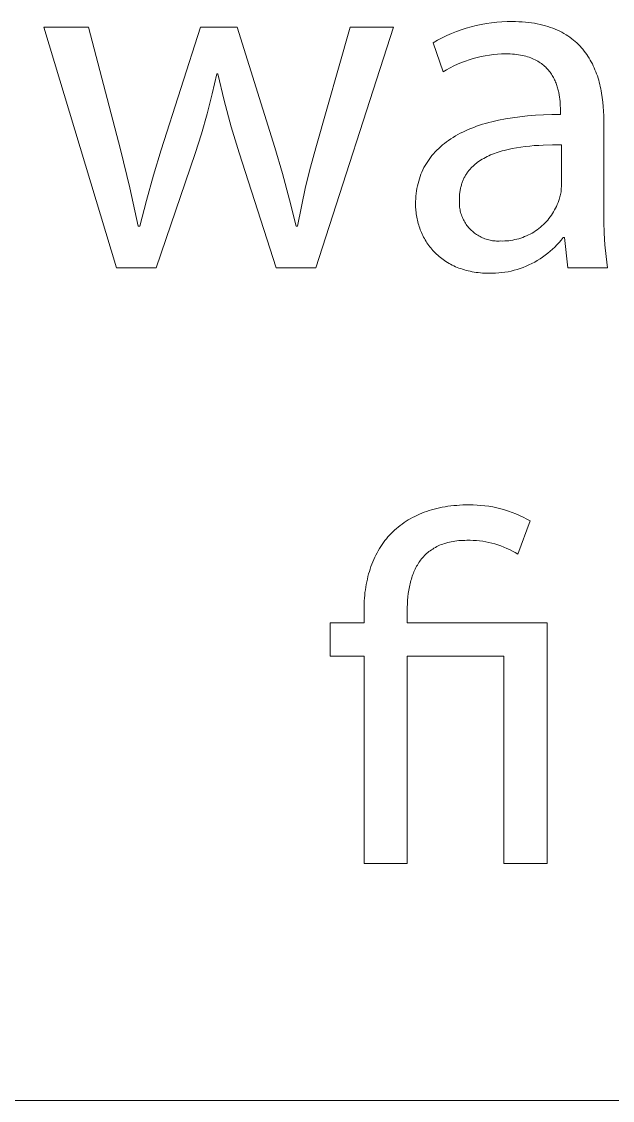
# Model space of a CAD drawing. Header units: millimetres. Extents: x -1576 to 3664, y -445 to 3215.
# Drawn here: x 2245.7 to 2308, y -445.4 to -331.7 of the extents above; entities that cross this region are included whole.
import ezdxf

# ---------------------------------------------------------------- set-up
doc = ezdxf.new("R2010")
doc.units = ezdxf.units.MM
doc.header["$MEASUREMENT"] = 0
doc.layers.add('Domyślny', color=7, linetype='Continuous', true_color=0x000000)

msp = doc.modelspace()

# ---------------------------------------------------------------- linework, layer by layer
at = {"layer": 'Domyślny', "color": 18, "lineweight": 15, "true_color": 0x000000}
for p, q in [((2293.15, -332.2), (2293.68, -332.07)), ((2293.68, -332.07), (2294.21, -331.95)), ((2294.21, -331.95), (2294.75, -331.86)), ((2294.75, -331.86), (2295.29, -331.78)), ((2295.29, -331.78), (2295.84, -331.72)), ((2295.84, -331.72), (2296.38, -331.68)), ((2296.38, -331.68), (2296.93, -331.66)), ((2296.93, -331.66), (2297.47, -331.66)), ((2297.47, -331.66), (2297.83, -331.66)), ((2297.83, -331.66), (2298.18, -331.67)), ((2298.18, -331.67), (2298.53, -331.69)), ((2298.53, -331.69), (2298.86, -331.72)), ((2298.86, -331.72), (2299.19, -331.75)), ((2299.19, -331.75), (2299.5, -331.79)), ((2299.5, -331.79), (2299.81, -331.84)), ((2299.81, -331.84), (2300.11, -331.89)), ((2300.11, -331.89), (2300.41, -331.96)), ((2300.41, -331.96), (2300.69, -332.02)), ((2300.69, -332.02), (2300.97, -332.1)), ((2300.97, -332.1), (2301.24, -332.18)), ((2255.75, -357.62), (2248.09, -332.23)), ((2248.09, -332.23), (2252.8, -332.23)), ((2252.8, -332.23), (2256.16, -345.15)), ((2260.46, -345.18), (2264.61, -332.23)), ((2264.61, -332.23), (2268.48, -332.23)), ((2268.48, -332.23), (2272.43, -344.94)), ((2276.77, -344.97), (2280.4, -332.23)), ((2284.97, -332.23), (2276.77, -357.62)), ((2280.4, -332.23), (2284.97, -332.23)), ((2290.09, -333.38), (2290.58, -333.14)), ((2290.58, -333.14), (2291.08, -332.91)), ((2291.08, -332.91), (2291.59, -332.71)), ((2291.59, -332.71), (2292.1, -332.52)), ((2292.1, -332.52), (2292.62, -332.35)), ((2292.62, -332.35), (2293.15, -332.2)), ((2301.24, -332.18), (2301.51, -332.27)), ((2301.51, -332.27), (2301.76, -332.36)), ((2301.76, -332.36), (2302.01, -332.46)), ((2302.01, -332.46), (2302.25, -332.56)), ((2302.25, -332.56), (2302.49, -332.68)), ((2302.49, -332.68), (2302.71, -332.79)), ((2302.71, -332.79), (2302.93, -332.91)), ((2302.93, -332.91), (2303.15, -333.04)), ((2303.15, -333.04), (2303.35, -333.17)), ((2303.35, -333.17), (2303.55, -333.31)), ((2289.13, -333.91), (2289.61, -333.63)), ((2290.18, -336.96), (2289.13, -333.91)), ((2289.61, -333.63), (2290.09, -333.38)), ((2303.55, -333.31), (2303.75, -333.46)), ((2303.75, -333.46), (2303.93, -333.6)), ((2303.93, -333.6), (2304.11, -333.76)), ((2304.11, -333.76), (2304.29, -333.91)), ((2304.29, -333.91), (2304.46, -334.07)), ((2304.46, -334.07), (2304.62, -334.24)), ((2304.62, -334.24), (2304.77, -334.41)), ((2304.77, -334.41), (2304.92, -334.58)), ((2293.36, -335.55), (2292.94, -335.68)), ((2293.78, -335.44), (2293.36, -335.55)), ((2294.2, -335.34), (2293.78, -335.44)), ((2294.63, -335.26), (2294.2, -335.34)), ((2295.06, -335.19), (2294.63, -335.26)), ((2295.49, -335.13), (2295.06, -335.19)), ((2295.92, -335.09), (2295.49, -335.13)), ((2296.36, -335.07), (2295.92, -335.09)), ((2296.79, -335.06), (2296.36, -335.07)), ((2297.03, -335.06), (2296.79, -335.06)), ((2297.27, -335.07), (2297.03, -335.06)), ((2297.49, -335.08), (2297.27, -335.07)), ((2297.71, -335.1), (2297.49, -335.08)), ((2297.93, -335.13), (2297.71, -335.1)), ((2298.13, -335.15), (2297.93, -335.13)), ((2298.33, -335.19), (2298.13, -335.15)), ((2298.53, -335.23), (2298.33, -335.19)), ((2298.72, -335.27), (2298.53, -335.23)), ((2298.9, -335.32), (2298.72, -335.27)), ((2299.08, -335.37), (2298.9, -335.32)), ((2299.25, -335.42), (2299.08, -335.37)), ((2299.42, -335.48), (2299.25, -335.42)), ((2299.58, -335.54), (2299.42, -335.48)), ((2299.73, -335.61), (2299.58, -335.54)), ((2304.92, -334.58), (2305.07, -334.76)), ((2305.07, -334.76), (2305.2, -334.95)), ((2305.2, -334.95), (2305.34, -335.13)), ((2305.34, -335.13), (2305.46, -335.32)), ((2305.46, -335.32), (2305.59, -335.51)), ((2305.59, -335.51), (2305.7, -335.71)), ((2290.94, -336.53), (2290.56, -336.74)), ((2291.33, -336.33), (2290.94, -336.53)), ((2291.72, -336.15), (2291.33, -336.33)), ((2292.12, -335.98), (2291.72, -336.15)), ((2292.53, -335.82), (2292.12, -335.98)), ((2292.94, -335.68), (2292.53, -335.82)), ((2299.88, -335.68), (2299.73, -335.61)), ((2300.02, -335.76), (2299.88, -335.68)), ((2300.16, -335.84), (2300.02, -335.76)), ((2300.3, -335.92), (2300.16, -335.84)), ((2300.43, -336), (2300.3, -335.92)), ((2300.55, -336.09), (2300.43, -336)), ((2300.67, -336.18), (2300.55, -336.09)), ((2300.78, -336.27), (2300.67, -336.18)), ((2300.89, -336.37), (2300.78, -336.27)), ((2301, -336.47), (2300.89, -336.37)), ((2301.1, -336.57), (2301, -336.47)), ((2301.2, -336.67), (2301.1, -336.57)), ((2301.29, -336.77), (2301.2, -336.67)), ((2305.7, -335.71), (2305.81, -335.91)), ((2305.81, -335.91), (2305.92, -336.11)), ((2305.92, -336.11), (2306.02, -336.32)), ((2306.02, -336.32), (2306.11, -336.53)), ((2306.11, -336.53), (2306.2, -336.74)), ((2266.32, -337.17), (2265.84, -339.29)), ((2266.42, -337.17), (2266.32, -337.17)), ((2267.09, -339.98), (2266.42, -337.17)), ((2290.56, -336.74), (2290.18, -336.96)), ((2301.38, -336.88), (2301.29, -336.77)), ((2301.46, -336.99), (2301.38, -336.88)), ((2301.54, -337.1), (2301.46, -336.99)), ((2301.62, -337.21), (2301.54, -337.1)), ((2301.69, -337.33), (2301.62, -337.21)), ((2301.76, -337.44), (2301.69, -337.33)), ((2301.82, -337.56), (2301.76, -337.44)), ((2301.88, -337.68), (2301.82, -337.56)), ((2301.94, -337.8), (2301.88, -337.68)), ((2302, -337.92), (2301.94, -337.8)), ((2306.2, -336.74), (2306.29, -336.95)), ((2306.29, -336.95), (2306.37, -337.17)), ((2306.37, -337.17), (2306.45, -337.39)), ((2306.45, -337.39), (2306.52, -337.61)), ((2306.52, -337.61), (2306.59, -337.83)), ((2306.59, -337.83), (2306.65, -338.05)), ((2302.05, -338.04), (2302, -337.92)), ((2302.1, -338.16), (2302.05, -338.04)), ((2302.14, -338.28), (2302.1, -338.16)), ((2302.18, -338.4), (2302.14, -338.28)), ((2302.22, -338.52), (2302.18, -338.4)), ((2302.26, -338.65), (2302.22, -338.52)), ((2302.29, -338.77), (2302.26, -338.65)), ((2302.33, -338.89), (2302.29, -338.77)), ((2302.36, -339.01), (2302.33, -338.89)), ((2306.65, -338.05), (2306.71, -338.28)), ((2306.71, -338.28), (2306.76, -338.51)), ((2306.76, -338.51), (2306.81, -338.74)), ((2306.81, -338.74), (2306.86, -338.97)), ((2306.86, -338.97), (2306.9, -339.2)), ((2265.84, -339.29), (2265.3, -341.4)), ((2267.85, -342.76), (2267.09, -339.98)), ((2302.38, -339.14), (2302.36, -339.01)), ((2302.43, -339.38), (2302.38, -339.14)), ((2302.47, -339.62), (2302.43, -339.38)), ((2302.49, -339.85), (2302.47, -339.62)), ((2302.52, -340.09), (2302.49, -339.85)), ((2302.53, -340.31), (2302.52, -340.09)), ((2306.9, -339.2), (2306.97, -339.67)), ((2306.97, -339.67), (2307.03, -340.15)), ((2302.54, -340.53), (2302.53, -340.31)), ((2302.55, -340.74), (2302.54, -340.53)), ((2302.55, -340.94), (2302.55, -340.74)), ((2302.55, -341.46), (2302.55, -340.94)), ((2307.03, -340.15), (2307.07, -340.62)), ((2307.07, -340.62), (2307.1, -341.1)), ((2307.1, -341.1), (2307.12, -341.58)), ((2265.3, -341.4), (2264.7, -343.49)), ((2294.34, -342.49), (2294.67, -342.4)), ((2294.67, -342.4), (2295, -342.3)), ((2295, -342.3), (2295.33, -342.22)), ((2295.33, -342.22), (2296.03, -342.05)), ((2296.03, -342.05), (2296.75, -341.91)), ((2296.75, -341.91), (2297.5, -341.79)), ((2297.5, -341.79), (2298.28, -341.69)), ((2298.28, -341.69), (2299.08, -341.6)), ((2299.08, -341.6), (2299.91, -341.54)), ((2299.91, -341.54), (2300.76, -341.49)), ((2300.76, -341.49), (2301.65, -341.47)), ((2301.65, -341.47), (2302.55, -341.46)), ((2307.12, -341.58), (2307.12, -342.06)), ((2307.12, -342.06), (2307.12, -351.55)), ((2264.7, -343.49), (2264.03, -345.56)), ((2268.69, -345.51), (2267.85, -342.76)), ((2291.74, -343.57), (2292, -343.44)), ((2292, -343.44), (2292.27, -343.3)), ((2292.27, -343.3), (2292.55, -343.17)), ((2292.55, -343.17), (2292.83, -343.05)), ((2292.83, -343.05), (2293.12, -342.93)), ((2293.12, -342.93), (2293.41, -342.81)), ((2293.41, -342.81), (2293.72, -342.7)), ((2293.72, -342.7), (2294.03, -342.59)), ((2294.03, -342.59), (2294.34, -342.49)), ((2289.91, -344.85), (2290.12, -344.67)), ((2290.12, -344.67), (2290.33, -344.5)), ((2290.33, -344.5), (2290.54, -344.34)), ((2290.54, -344.34), (2290.77, -344.18)), ((2290.77, -344.18), (2291, -344.02)), ((2291, -344.02), (2291.24, -343.87)), ((2291.24, -343.87), (2291.49, -343.72)), ((2291.49, -343.72), (2291.74, -343.57)), ((2301.71, -344.67), (2300.75, -344.69)), ((2302.66, -344.67), (2301.71, -344.67)), ((2302.66, -349.07), (2302.66, -344.67)), ((2256.16, -345.15), (2257.17, -349.17)), ((2259.64, -347.84), (2260.46, -345.18)), ((2264.03, -345.56), (2259.93, -357.62)), ((2272.58, -357.62), (2268.69, -345.51)), ((2272.43, -344.94), (2273.25, -347.68)), ((2276.2, -347.01), (2276.77, -344.97)), ((2288.85, -345.99), (2289.01, -345.79)), ((2289.01, -345.79), (2289.18, -345.59)), ((2289.18, -345.59), (2289.35, -345.4)), ((2289.35, -345.4), (2289.53, -345.21)), ((2289.53, -345.21), (2289.72, -345.03)), ((2289.72, -345.03), (2289.91, -344.85)), ((2295.01, -345.8), (2294.83, -345.89)), ((2295.2, -345.72), (2295.01, -345.8)), ((2295.39, -345.64), (2295.2, -345.72)), ((2295.59, -345.57), (2295.39, -345.64)), ((2295.78, -345.49), (2295.59, -345.57)), ((2295.99, -345.43), (2295.78, -345.49)), ((2296.19, -345.36), (2295.99, -345.43)), ((2296.4, -345.3), (2296.19, -345.36)), ((2296.61, -345.24), (2296.4, -345.3)), ((2297.04, -345.13), (2296.61, -345.24)), ((2297.48, -345.04), (2297.04, -345.13)), ((2297.93, -344.96), (2297.48, -345.04)), ((2298.39, -344.89), (2297.93, -344.96)), ((2298.85, -344.83), (2298.39, -344.89)), ((2299.32, -344.78), (2298.85, -344.83)), ((2299.79, -344.74), (2299.32, -344.78)), ((2300.27, -344.71), (2299.79, -344.74)), ((2300.75, -344.69), (2300.27, -344.71)), ((2288.17, -347.06), (2288.29, -346.84)), ((2288.29, -346.84), (2288.42, -346.62)), ((2288.42, -346.62), (2288.56, -346.4)), ((2288.56, -346.4), (2288.7, -346.19)), ((2288.7, -346.19), (2288.85, -345.99)), ((2293.32, -346.92), (2293.25, -346.98)), ((2293.39, -346.85), (2293.32, -346.92)), ((2293.46, -346.79), (2293.39, -346.85)), ((2293.53, -346.73), (2293.46, -346.79)), ((2293.6, -346.67), (2293.53, -346.73)), ((2293.67, -346.61), (2293.6, -346.67)), ((2293.82, -346.49), (2293.67, -346.61)), ((2293.98, -346.38), (2293.82, -346.49)), ((2294.14, -346.28), (2293.98, -346.38)), ((2294.31, -346.17), (2294.14, -346.28)), ((2294.48, -346.08), (2294.31, -346.17)), ((2294.65, -345.98), (2294.48, -346.08)), ((2294.83, -345.89), (2294.65, -345.98)), ((2258.9, -350.52), (2259.64, -347.84)), ((2273.25, -347.68), (2274, -350.44)), ((2275.69, -349.07), (2276.2, -347.01)), ((2287.68, -348.24), (2287.76, -347.99)), ((2287.76, -347.99), (2287.85, -347.75)), ((2287.85, -347.75), (2287.95, -347.52)), ((2287.95, -347.52), (2288.06, -347.29)), ((2288.06, -347.29), (2288.17, -347.06)), ((2292.47, -348.02), (2292.42, -348.1)), ((2292.51, -347.93), (2292.47, -348.02)), ((2292.56, -347.85), (2292.51, -347.93)), ((2292.61, -347.77), (2292.56, -347.85)), ((2292.66, -347.7), (2292.61, -347.77)), ((2292.71, -347.62), (2292.66, -347.7)), ((2292.77, -347.54), (2292.71, -347.62)), ((2292.82, -347.47), (2292.77, -347.54)), ((2292.88, -347.4), (2292.82, -347.47)), ((2292.94, -347.32), (2292.88, -347.4)), ((2293, -347.25), (2292.94, -347.32)), ((2293.06, -347.18), (2293, -347.25)), ((2293.12, -347.12), (2293.06, -347.18)), ((2293.19, -347.05), (2293.12, -347.12)), ((2293.25, -346.98), (2293.19, -347.05)), ((2257.17, -349.17), (2258.05, -353.22)), ((2275.24, -351.14), (2275.69, -349.07)), ((2287.43, -349.25), (2287.48, -348.99)), ((2287.48, -348.99), (2287.54, -348.74)), ((2287.54, -348.74), (2287.61, -348.48)), ((2287.61, -348.48), (2287.68, -348.24)), ((2292.03, -349.2), (2292.01, -349.3)), ((2292.05, -349.1), (2292.03, -349.2)), ((2292.08, -349), (2292.05, -349.1)), ((2292.11, -348.9), (2292.08, -349)), ((2292.13, -348.81), (2292.11, -348.9)), ((2292.16, -348.72), (2292.13, -348.81)), ((2292.2, -348.62), (2292.16, -348.72)), ((2292.23, -348.53), (2292.2, -348.62)), ((2292.27, -348.44), (2292.23, -348.53)), ((2292.3, -348.36), (2292.27, -348.44)), ((2292.34, -348.27), (2292.3, -348.36)), ((2292.38, -348.18), (2292.34, -348.27)), ((2292.42, -348.1), (2292.38, -348.18)), ((2302.64, -349.34), (2302.65, -349.21)), ((2302.65, -349.21), (2302.66, -349.07)), ((2287.29, -350.62), (2287.3, -350.34)), ((2287.3, -350.34), (2287.32, -350.06)), ((2287.32, -350.06), (2287.35, -349.79)), ((2287.35, -349.79), (2287.38, -349.52)), ((2287.38, -349.52), (2287.43, -349.25)), ((2291.92, -350.04), (2291.91, -350.15)), ((2291.91, -350.15), (2291.91, -350.26)), ((2291.91, -350.26), (2291.91, -350.38)), ((2291.93, -349.93), (2291.92, -350.04)), ((2291.95, -349.71), (2291.93, -349.82)), ((2291.93, -349.82), (2291.93, -349.93)), ((2291.96, -349.61), (2291.95, -349.71)), ((2291.97, -349.5), (2291.96, -349.61)), ((2291.99, -349.4), (2291.97, -349.5)), ((2292.01, -349.3), (2291.99, -349.4)), ((2302.42, -350.41), (2302.47, -350.28)), ((2302.47, -350.28), (2302.5, -350.15)), ((2302.5, -350.15), (2302.54, -350.02)), ((2302.54, -350.02), (2302.57, -349.88)), ((2302.57, -349.88), (2302.59, -349.75)), ((2302.59, -349.75), (2302.62, -349.61)), ((2302.62, -349.61), (2302.63, -349.48)), ((2302.63, -349.48), (2302.64, -349.34)), ((2258.22, -353.22), (2258.9, -350.52)), ((2274, -350.44), (2274.68, -353.22)), ((2274.85, -353.22), (2275.24, -351.14)), ((2287.28, -350.9), (2287.29, -350.62)), ((2287.29, -351.07), (2287.28, -350.9)), ((2287.29, -351.25), (2287.29, -351.07)), ((2287.3, -351.42), (2287.29, -351.25)), ((2287.32, -351.59), (2287.3, -351.42)), ((2291.91, -350.38), (2291.9, -350.52)), ((2291.9, -350.52), (2291.9, -350.66)), ((2291.9, -350.66), (2291.9, -350.8)), ((2291.9, -350.8), (2291.9, -350.94)), ((2291.9, -350.94), (2291.91, -351.08)), ((2291.91, -351.08), (2291.93, -351.22)), ((2291.93, -351.22), (2291.95, -351.36)), ((2291.95, -351.36), (2291.97, -351.5)), ((2291.97, -351.5), (2292, -351.64)), ((2301.94, -351.52), (2302.04, -351.33)), ((2302.04, -351.33), (2302.14, -351.14)), ((2302.14, -351.14), (2302.22, -350.94)), ((2302.22, -350.94), (2302.3, -350.74)), ((2302.3, -350.74), (2302.38, -350.54)), ((2302.38, -350.54), (2302.42, -350.41)), ((2287.33, -351.76), (2287.32, -351.59)), ((2287.35, -351.93), (2287.33, -351.76)), ((2287.38, -352.1), (2287.35, -351.93)), ((2287.41, -352.27), (2287.38, -352.1)), ((2287.44, -352.44), (2287.41, -352.27)), ((2287.48, -352.61), (2287.44, -352.44)), ((2287.52, -352.78), (2287.48, -352.61)), ((2292, -351.64), (2292.03, -351.77)), ((2292.03, -351.77), (2292.07, -351.91)), ((2292.07, -351.91), (2292.12, -352.04)), ((2292.12, -352.04), (2292.16, -352.17)), ((2292.16, -352.17), (2292.22, -352.3)), ((2292.22, -352.3), (2292.27, -352.43)), ((2292.27, -352.43), (2292.34, -352.56)), ((2292.34, -352.56), (2292.4, -352.68)), ((2301.07, -352.75), (2301.21, -352.59)), ((2301.21, -352.59), (2301.35, -352.42)), ((2301.35, -352.42), (2301.48, -352.25)), ((2301.48, -352.25), (2301.6, -352.07)), ((2301.6, -352.07), (2301.72, -351.89)), ((2301.72, -351.89), (2301.84, -351.71)), ((2301.84, -351.71), (2301.94, -351.52)), ((2307.12, -351.55), (2307.13, -352.77)), ((2258.05, -353.22), (2258.22, -353.22)), ((2274.68, -353.22), (2274.85, -353.22)), ((2287.56, -352.94), (2287.52, -352.78)), ((2287.61, -353.11), (2287.56, -352.94)), ((2287.66, -353.27), (2287.61, -353.11)), ((2287.72, -353.43), (2287.66, -353.27)), ((2287.78, -353.6), (2287.72, -353.43)), ((2287.84, -353.75), (2287.78, -353.6)), ((2287.91, -353.91), (2287.84, -353.75)), ((2292.4, -352.68), (2292.47, -352.8)), ((2292.47, -352.8), (2292.54, -352.92)), ((2292.54, -352.92), (2292.62, -353.04)), ((2292.62, -353.04), (2292.7, -353.15)), ((2292.7, -353.15), (2292.79, -353.27)), ((2292.79, -353.27), (2292.88, -353.37)), ((2292.88, -353.37), (2292.97, -353.48)), ((2292.97, -353.48), (2293.07, -353.58)), ((2293.07, -353.58), (2293.17, -353.68)), ((2293.17, -353.68), (2293.27, -353.77)), ((2293.27, -353.77), (2293.38, -353.87)), ((2299.74, -353.85), (2299.92, -353.73)), ((2299.92, -353.73), (2300.1, -353.61)), ((2300.1, -353.61), (2300.27, -353.48)), ((2300.27, -353.48), (2300.44, -353.34)), ((2300.44, -353.34), (2300.61, -353.2)), ((2300.61, -353.2), (2300.76, -353.06)), ((2300.76, -353.06), (2300.92, -352.9)), ((2300.92, -352.9), (2301.07, -352.75)), ((2307.13, -352.77), (2307.17, -353.98)), ((2287.98, -354.07), (2287.91, -353.91)), ((2288.05, -354.23), (2287.98, -354.07)), ((2288.13, -354.38), (2288.05, -354.23)), ((2288.21, -354.53), (2288.13, -354.38)), ((2288.3, -354.68), (2288.21, -354.53)), ((2288.39, -354.83), (2288.3, -354.68)), ((2288.48, -354.97), (2288.39, -354.83)), ((2293.38, -353.87), (2293.49, -353.95)), ((2293.49, -353.95), (2293.6, -354.04)), ((2293.6, -354.04), (2293.72, -354.12)), ((2293.72, -354.12), (2293.84, -354.19)), ((2293.84, -354.19), (2293.96, -354.26)), ((2293.96, -354.26), (2294.08, -354.33)), ((2294.08, -354.33), (2294.21, -354.4)), ((2294.21, -354.4), (2294.33, -354.45)), ((2294.33, -354.45), (2294.46, -354.51)), ((2294.46, -354.51), (2294.6, -354.56)), ((2294.6, -354.56), (2294.73, -354.6)), ((2294.73, -354.6), (2294.86, -354.65)), ((2294.86, -354.65), (2295, -354.68)), ((2295, -354.68), (2295.14, -354.71)), ((2295.14, -354.71), (2295.27, -354.74)), ((2295.27, -354.74), (2295.41, -354.76)), ((2295.41, -354.76), (2295.55, -354.78)), ((2295.55, -354.78), (2295.69, -354.79)), ((2295.69, -354.79), (2295.83, -354.8)), ((2295.83, -354.8), (2295.97, -354.8)), ((2295.97, -354.8), (2296.11, -354.8)), ((2296.11, -354.8), (2296.25, -354.79)), ((2296.25, -354.79), (2296.47, -354.8)), ((2296.47, -354.8), (2296.68, -354.79)), ((2296.68, -354.79), (2296.9, -354.78)), ((2296.9, -354.78), (2297.11, -354.76)), ((2297.11, -354.76), (2297.33, -354.73)), ((2297.33, -354.73), (2297.54, -354.69)), ((2297.54, -354.69), (2297.75, -354.65)), ((2297.75, -354.65), (2297.96, -354.6)), ((2297.96, -354.6), (2298.17, -354.55)), ((2298.17, -354.55), (2298.38, -354.48)), ((2298.38, -354.48), (2298.58, -354.41)), ((2298.58, -354.41), (2298.78, -354.33)), ((2298.78, -354.33), (2298.98, -354.25)), ((2298.98, -354.25), (2299.18, -354.16)), ((2299.18, -354.16), (2299.37, -354.06)), ((2299.37, -354.06), (2299.56, -353.96)), ((2299.56, -353.96), (2299.74, -353.85)), ((2302.63, -354.69), (2302.41, -354.94)), ((2302.83, -354.43), (2302.63, -354.69)), ((2302.97, -354.43), (2302.83, -354.43)), ((2303.34, -357.62), (2302.97, -354.43)), ((2307.17, -353.98), (2307.25, -355.2)), ((2288.58, -355.12), (2288.48, -354.97)), ((2288.68, -355.26), (2288.58, -355.12)), ((2288.79, -355.4), (2288.68, -355.26)), ((2288.89, -355.53), (2288.79, -355.4)), ((2289.01, -355.67), (2288.89, -355.53)), ((2289.12, -355.8), (2289.01, -355.67)), ((2289.24, -355.93), (2289.12, -355.8)), ((2289.37, -356.06), (2289.24, -355.93)), ((2289.49, -356.18), (2289.37, -356.06)), ((2301.47, -355.88), (2301.21, -356.09)), ((2301.72, -355.66), (2301.47, -355.88)), ((2301.96, -355.43), (2301.72, -355.66)), ((2302.19, -355.19), (2301.96, -355.43)), ((2302.41, -354.94), (2302.19, -355.19)), ((2307.25, -355.2), (2307.37, -356.41)), ((2289.63, -356.3), (2289.49, -356.18)), ((2289.76, -356.42), (2289.63, -356.3)), ((2289.9, -356.53), (2289.76, -356.42)), ((2290.04, -356.65), (2289.9, -356.53)), ((2290.19, -356.75), (2290.04, -356.65)), ((2290.34, -356.86), (2290.19, -356.75)), ((2290.49, -356.96), (2290.34, -356.86)), ((2290.65, -357.06), (2290.49, -356.96)), ((2290.81, -357.15), (2290.65, -357.06)), ((2290.98, -357.25), (2290.81, -357.15)), ((2299.54, -357.17), (2299.24, -357.32)), ((2299.84, -357.02), (2299.54, -357.17)), ((2300.12, -356.85), (2299.84, -357.02)), ((2300.41, -356.67), (2300.12, -356.85)), ((2300.68, -356.49), (2300.41, -356.67)), ((2300.95, -356.3), (2300.68, -356.49)), ((2301.21, -356.09), (2300.95, -356.3)), ((2307.37, -356.41), (2307.53, -357.62)), ((2259.93, -357.62), (2255.75, -357.62)), ((2276.77, -357.62), (2272.58, -357.62)), ((2291.14, -357.33), (2290.98, -357.25)), ((2291.32, -357.42), (2291.14, -357.33)), ((2291.49, -357.5), (2291.32, -357.42)), ((2291.67, -357.57), (2291.49, -357.5)), ((2291.86, -357.65), (2291.67, -357.57)), ((2292.04, -357.71), (2291.86, -357.65)), ((2292.23, -357.78), (2292.04, -357.71)), ((2292.43, -357.84), (2292.23, -357.78)), ((2292.63, -357.89), (2292.43, -357.84)), ((2292.83, -357.94), (2292.63, -357.89)), ((2293.03, -357.99), (2292.83, -357.94)), ((2293.24, -358.03), (2293.03, -357.99)), ((2293.46, -358.07), (2293.24, -358.03)), ((2293.67, -358.1), (2293.46, -358.07)), ((2293.89, -358.13), (2293.67, -358.1)), ((2294.12, -358.15), (2293.89, -358.13)), ((2294.34, -358.17), (2294.12, -358.15)), ((2294.58, -358.19), (2294.34, -358.17)), ((2294.81, -358.19), (2294.58, -358.19)), ((2295.05, -358.2), (2294.81, -358.19)), ((2295.38, -358.2), (2295.05, -358.2)), ((2295.71, -358.19), (2295.38, -358.2)), ((2296.05, -358.16), (2295.71, -358.19)), ((2296.38, -358.13), (2296.05, -358.16)), ((2296.71, -358.08), (2296.38, -358.13)), ((2297.03, -358.03), (2296.71, -358.08)), ((2297.36, -357.96), (2297.03, -358.03)), ((2297.68, -357.88), (2297.36, -357.96)), ((2298, -357.79), (2297.68, -357.88)), ((2298.32, -357.69), (2298, -357.79)), ((2298.63, -357.57), (2298.32, -357.69)), ((2298.94, -357.45), (2298.63, -357.57)), ((2299.24, -357.32), (2298.94, -357.45)), ((2307.53, -357.62), (2303.34, -357.62)), ((2288.18, -383.4), (2288.44, -383.31)), ((2288.44, -383.31), (2288.71, -383.22)), ((2288.71, -383.22), (2288.98, -383.14)), ((2288.98, -383.14), (2289.25, -383.07)), ((2289.25, -383.07), (2289.53, -383)), ((2289.53, -383), (2289.81, -382.93)), ((2289.81, -382.93), (2290.1, -382.87)), ((2290.1, -382.87), (2290.39, -382.82)), ((2290.39, -382.82), (2290.69, -382.77)), ((2290.69, -382.77), (2291, -382.73)), ((2291, -382.73), (2291.3, -382.7)), ((2291.3, -382.7), (2291.62, -382.67)), ((2291.62, -382.67), (2291.93, -382.65)), ((2291.93, -382.65), (2292.26, -382.63)), ((2292.26, -382.63), (2292.58, -382.62)), ((2292.58, -382.62), (2292.91, -382.62)), ((2292.91, -382.62), (2293.34, -382.62)), ((2293.34, -382.62), (2293.76, -382.64)), ((2293.76, -382.64), (2294.18, -382.67)), ((2294.18, -382.67), (2294.6, -382.71)), ((2294.6, -382.71), (2295.02, -382.77)), ((2295.02, -382.77), (2295.43, -382.84)), ((2295.43, -382.84), (2295.85, -382.93)), ((2295.85, -382.93), (2296.26, -383.03)), ((2296.26, -383.03), (2296.66, -383.14)), ((2296.66, -383.14), (2297.07, -383.27)), ((2297.07, -383.27), (2297.46, -383.41)), ((2285.86, -384.64), (2286.07, -384.49)), ((2286.07, -384.49), (2286.28, -384.35)), ((2286.28, -384.35), (2286.5, -384.21)), ((2286.5, -384.21), (2286.73, -384.08)), ((2286.73, -384.08), (2286.96, -383.95)), ((2286.96, -383.95), (2287.19, -383.83)), ((2287.19, -383.83), (2287.43, -383.72)), ((2287.43, -383.72), (2287.68, -383.61)), ((2287.68, -383.61), (2287.93, -383.5)), ((2287.93, -383.5), (2288.18, -383.4)), ((2297.46, -383.41), (2297.86, -383.57)), ((2297.86, -383.57), (2298.24, -383.73)), ((2299.37, -384.31), (2298.06, -387.82)), ((2298.24, -383.73), (2298.63, -383.91)), ((2298.63, -383.91), (2299, -384.11)), ((2299, -384.11), (2299.37, -384.31)), ((2284.54, -385.82), (2284.71, -385.63)), ((2284.71, -385.63), (2284.89, -385.45)), ((2284.89, -385.45), (2285.07, -385.28)), ((2285.07, -385.28), (2285.26, -385.11)), ((2285.26, -385.11), (2285.46, -384.95)), ((2285.46, -384.95), (2285.66, -384.79)), ((2285.66, -384.79), (2285.86, -384.64)), ((2283.75, -386.8), (2283.9, -386.6)), ((2283.9, -386.6), (2284.05, -386.39)), ((2284.05, -386.39), (2284.21, -386.2)), ((2284.21, -386.2), (2284.37, -386)), ((2284.37, -386), (2284.54, -385.82)), ((2290.15, -386.75), (2289.98, -386.81)), ((2290.32, -386.7), (2290.15, -386.75)), ((2290.49, -386.64), (2290.32, -386.7)), ((2290.67, -386.59), (2290.49, -386.64)), ((2290.85, -386.55), (2290.67, -386.59)), ((2291.04, -386.51), (2290.85, -386.55)), ((2291.23, -386.47), (2291.04, -386.51)), ((2291.42, -386.44), (2291.23, -386.47)), ((2291.63, -386.42), (2291.42, -386.44)), ((2291.83, -386.39), (2291.63, -386.42)), ((2292.04, -386.38), (2291.83, -386.39)), ((2292.26, -386.36), (2292.04, -386.38)), ((2292.48, -386.36), (2292.26, -386.36)), ((2292.7, -386.35), (2292.48, -386.36)), ((2293.04, -386.35), (2292.7, -386.35)), ((2293.37, -386.36), (2293.04, -386.35)), ((2293.7, -386.38), (2293.37, -386.36)), ((2294.03, -386.42), (2293.7, -386.38)), ((2294.36, -386.46), (2294.03, -386.42)), ((2294.68, -386.51), (2294.36, -386.46)), ((2295.01, -386.58), (2294.68, -386.51)), ((2295.33, -386.66), (2295.01, -386.58)), ((2295.65, -386.74), (2295.33, -386.66)), ((2295.97, -386.84), (2295.65, -386.74)), ((2282.98, -388.14), (2283.1, -387.91)), ((2283.1, -387.91), (2283.22, -387.68)), ((2283.22, -387.68), (2283.34, -387.45)), ((2283.34, -387.45), (2283.47, -387.23)), ((2283.47, -387.23), (2283.61, -387.01)), ((2283.61, -387.01), (2283.75, -386.8)), ((2288.34, -387.85), (2288.23, -387.96)), ((2288.45, -387.75), (2288.34, -387.85)), ((2288.57, -387.64), (2288.45, -387.75)), ((2288.69, -387.55), (2288.57, -387.64)), ((2288.82, -387.45), (2288.69, -387.55)), ((2288.95, -387.36), (2288.82, -387.45)), ((2289.09, -387.27), (2288.95, -387.36)), ((2289.22, -387.18), (2289.09, -387.27)), ((2289.37, -387.1), (2289.22, -387.18)), ((2289.52, -387.02), (2289.37, -387.1)), ((2289.67, -386.95), (2289.52, -387.02)), ((2289.82, -386.88), (2289.67, -386.95)), ((2289.98, -386.81), (2289.82, -386.88)), ((2296.28, -386.95), (2295.97, -386.84)), ((2296.59, -387.07), (2296.28, -386.95)), ((2296.89, -387.2), (2296.59, -387.07)), ((2297.19, -387.34), (2296.89, -387.2)), ((2297.49, -387.49), (2297.19, -387.34)), ((2297.78, -387.65), (2297.49, -387.49)), ((2298.06, -387.82), (2297.78, -387.65)), ((2282.58, -389.12), (2282.67, -388.87)), ((2282.67, -388.87), (2282.77, -388.62)), ((2282.77, -388.62), (2282.87, -388.38)), ((2282.87, -388.38), (2282.98, -388.14)), ((2287.47, -388.96), (2287.39, -389.09)), ((2287.56, -388.82), (2287.47, -388.96)), ((2287.64, -388.69), (2287.56, -388.82)), ((2287.73, -388.56), (2287.64, -388.69)), ((2287.82, -388.44), (2287.73, -388.56)), ((2287.92, -388.31), (2287.82, -388.44)), ((2288.02, -388.19), (2287.92, -388.31)), ((2288.12, -388.08), (2288.02, -388.19)), ((2288.23, -387.96), (2288.12, -388.08)), ((2282.2, -390.44), (2282.26, -390.17)), ((2282.26, -390.17), (2282.33, -389.9)), ((2282.33, -389.9), (2282.41, -389.64)), ((2282.41, -389.64), (2282.49, -389.38)), ((2282.49, -389.38), (2282.58, -389.12)), ((2286.94, -390.13), (2286.89, -390.28)), ((2286.99, -389.97), (2286.94, -390.13)), ((2287.05, -389.82), (2286.99, -389.97)), ((2287.11, -389.67), (2287.05, -389.82)), ((2287.18, -389.52), (2287.11, -389.67)), ((2287.25, -389.38), (2287.18, -389.52)), ((2287.32, -389.23), (2287.25, -389.38)), ((2287.39, -389.09), (2287.32, -389.23)), ((2281.99, -391.57), (2282.03, -391.28)), ((2282.03, -391.28), (2282.08, -391)), ((2282.08, -391), (2282.14, -390.72)), ((2282.14, -390.72), (2282.2, -390.44)), ((2286.63, -391.27), (2286.57, -391.61)), ((2286.67, -391.1), (2286.63, -391.27)), ((2286.7, -390.93), (2286.67, -391.1)), ((2286.75, -390.77), (2286.7, -390.93)), ((2286.79, -390.6), (2286.75, -390.77)), ((2286.84, -390.44), (2286.79, -390.6)), ((2286.89, -390.28), (2286.84, -390.44)), ((2281.88, -392.75), (2281.9, -392.45)), ((2281.9, -392.45), (2281.92, -392.15)), ((2281.92, -392.15), (2281.95, -391.86)), ((2281.95, -391.86), (2281.99, -391.57)), ((2286.48, -392.32), (2286.44, -392.69)), ((2286.52, -391.97), (2286.48, -392.32)), ((2286.57, -391.61), (2286.52, -391.97)), ((2281.85, -393.37), (2281.86, -393.06)), ((2281.85, -393.68), (2281.85, -393.37)), ((2281.86, -393.06), (2281.88, -392.75)), ((2286.42, -393.05), (2286.41, -393.43)), ((2286.41, -393.43), (2286.41, -393.81)), ((2286.44, -392.69), (2286.42, -393.05)), ((2281.85, -395.04), (2281.85, -393.68)), ((2286.41, -393.81), (2286.41, -395.04)), ((2278.29, -398.57), (2278.29, -395.04)), ((2278.29, -395.04), (2281.85, -395.04)), ((2286.41, -395.04), (2301.15, -395.04)), ((2301.15, -395.04), (2301.15, -420.43)), ((2281.85, -398.57), (2278.29, -398.57)), ((2281.85, -420.43), (2281.85, -398.57)), ((2296.6, -398.57), (2286.41, -398.57)), ((2286.41, -398.57), (2286.41, -420.43)), ((2296.6, -420.43), (2296.6, -398.57)), ((2286.41, -420.43), (2281.85, -420.43)), ((2301.15, -420.43), (2296.6, -420.43)), ((3659.29, -445.41), (-1575.68, -445.41)), ((3659.29, -445.41), (1684.04, -445.41))]:
    msp.add_line(p, q, dxfattribs=at)

doc.saveas('drawing.dxf')
